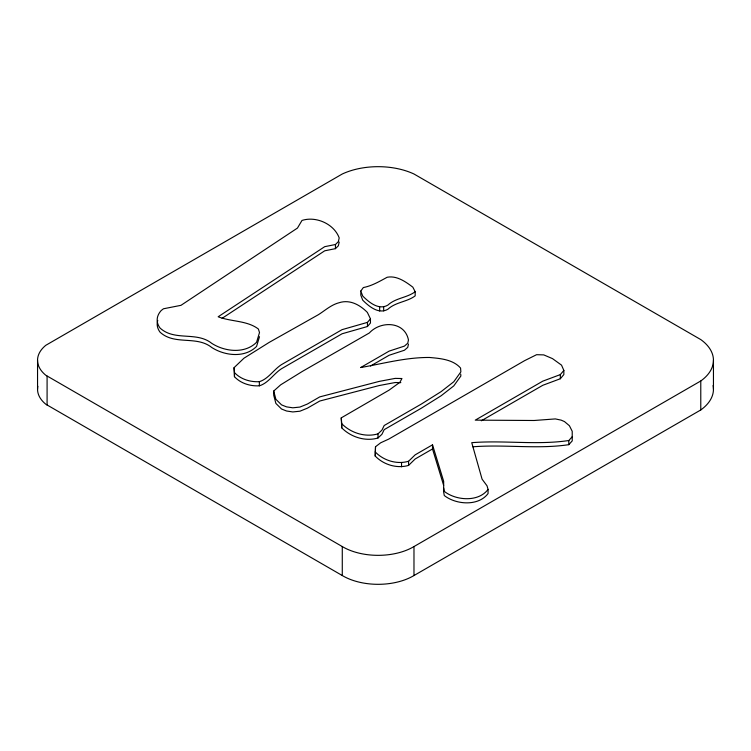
<?xml version="1.0" encoding="UTF-8"?>
<svg xmlns="http://www.w3.org/2000/svg" width="751" height="751" viewBox="0 0 751 751"><rect width="100%" height="100%" fill="white"/><g stroke="black" fill="none" stroke-linecap="round" stroke-linejoin="round"><path stroke-width="1.13" d="M375.209 451.914C383.554 460.598 396.904 464.681 408.563 461.274L415.172 454.834L432.51 444.817L432.51 448.957L415.172 458.974L408.563 465.413C396.904 468.821 383.554 464.738 375.209 456.054L375.519 446.732L380.682 442.79L388.736 439.1L524.62 360.649L536.599 354.688L543.771 354.894L552.501 358.621L561.532 365.146L563.851 370.421L563.851 374.561L560.34 378.739L542.795 385.291L481.307 420.785M375.209 456.054L375.519 446.732M408.46 344.127L407.737 347.375L404.432 350.238L389.149 355.251L370.478 366.028M339.199 242.057L338.344 245.793L335.453 248.656L324.714 250.806L222.071 318.34M259.508 336.673L256.57 346.427C244.817 358.199 224.821 355.871 211.754 347.497C196.537 335.275 174.683 345.629 160.076 332.205A35.269 20.361 0 0 1 157.757 320.433M572.243 436.725L568.807 440.527C537.012 445.287 503.893 440.105 471.75 442.677L482.076 479.157L487.033 485.831L488.066 489.408C478.425 502.381 455.913 500.588 444.282 491.379L443.663 487.981M360.809 291.05L363.334 287.558C372.045 285.849 379.48 281.4 387.187 277.25C396.753 275.41 405.596 281.7 412.843 287.173L415.172 291.735L415.172 295.875C407.155 301.94 395.589 302.052 387.91 309.224C378.701 314.65 368.976 306.417 362.714 300.165L360.809 295.19L360.809 291.05L362.714 296.025C368.976 302.277 378.701 310.51 387.91 305.084C395.589 297.912 407.155 297.8 415.172 291.735M472.914 446.798C504.672 444.245 537.397 449.398 568.807 444.667L572.243 440.865L572.215 431.29L569.408 425.733L564.47 421.574L561.166 420.138L555.336 418.917L534.121 420.494L475.261 420.138L542.795 381.151L560.34 374.599L563.851 370.421M234.059 367.68L234.472 372.571C240.733 379.33 250.327 382.165 259.358 381.686C268.379 378.898 273.599 369.745 281.353 364.704L342.062 329.651L367.464 322.376L370.459 318.856L367.361 312.416C359.973 304.915 349.891 299.217 339.123 302.728C331.229 304.775 325.23 310.341 318.518 314.622L269.168 342.4L243.972 358.199L234.059 367.68L234.472 376.711C240.733 383.47 250.327 386.305 259.358 385.826C268.379 383.038 273.599 373.885 281.353 368.835L342.062 333.782L367.464 326.516L370.459 322.996L370.459 318.856M335.453 244.516L338.344 241.653L339.199 237.917C334.092 223.911 315.983 215.903 301.996 220.437L297.452 228.069L180.982 305.328L163.436 308.783L161.165 310.567A35.269 20.361 0 0 0 160.076 328.065C174.683 341.489 196.537 331.135 211.754 343.357C224.821 351.731 244.817 354.059 256.57 342.287L259.508 332.543L258.391 329.032C247.182 320.395 231.073 321.832 218.156 316.772L324.714 246.666L335.453 244.516L335.453 248.656M273.711 391.046L275.88 399.279L281.559 404.883L286.535 406.864L292.815 407.802L299.912 407.07L307.366 404.047L319.757 396.894L379.236 381.395L395.186 378.382L401.954 378.532L399.861 382.334L389.046 390.154L341.236 417.875L341.752 423.714C350.858 432.989 365.39 437.608 377.997 433.853L381.921 430.154L384.193 425.507L421.367 404.047L441.137 391.618L453.782 381.752L460.861 371.886L460.56 368.046C452.984 359.438 440.255 358.443 429.516 357.476C406.197 357.298 383.461 363.54 360.649 367.558L389.149 351.111L404.432 346.098L407.737 343.235L408.46 339.987C404.761 321.165 380.607 320.583 369.323 332.984L302.409 371.379L280.677 384.822L273.711 391.046L273.711 395.186L275.88 403.418L281.559 409.023L286.535 411.004L292.815 411.942L299.912 411.21L307.366 408.187L319.757 401.034L379.236 385.535L395.186 382.522L400.827 382.644M341.236 417.875L341.752 427.854C350.858 437.129 365.39 441.748 377.997 437.993L381.921 434.294L384.193 429.647L421.367 408.187L441.137 395.758L453.782 385.892L460.861 376.026L460.71 374.101M413.979 546.559L700.777 380.973A57.038 32.931 0 0 0 700.777 339.583L413.979 173.997A57.038 32.931 0 0 0 342.278 173.997L45.839 345.282A44.816 25.872 0 0 0 45.839 375.275L342.278 546.559A49.857 28.782 0 0 0 413.979 546.559L413.979 575.538A49.857 28.782 0 0 1 342.278 575.538L45.839 404.254A44.816 25.872 0 0 1 37.85 386.267M413.979 575.538L700.777 409.952A57.038 32.931 0 0 0 713.084 385.535M432.51 444.817L443.663 481.307L443.663 492.121L444.282 495.519C455.913 504.728 478.425 506.521 488.066 493.548L488.066 489.408M432.51 448.957L443.663 485.446M713.45 360.283L713.45 389.253M700.777 380.973L700.777 409.952M568.807 440.527L568.807 444.667M560.34 374.599L560.34 378.739M408.563 461.274L408.563 465.413M401.541 462.7L401.541 466.84M383.677 306.784L383.677 310.923M379.649 306.877L379.649 311.017M377.997 433.853L377.997 437.993M367.464 322.376L367.464 326.516M342.278 546.559L342.278 575.538M341.752 423.714L341.752 427.854M259.358 381.686L259.358 385.826M234.472 372.571L234.472 376.711M47.088 376.138L47.088 405.118M37.55 360.283L37.55 389.253"/></g></svg>
